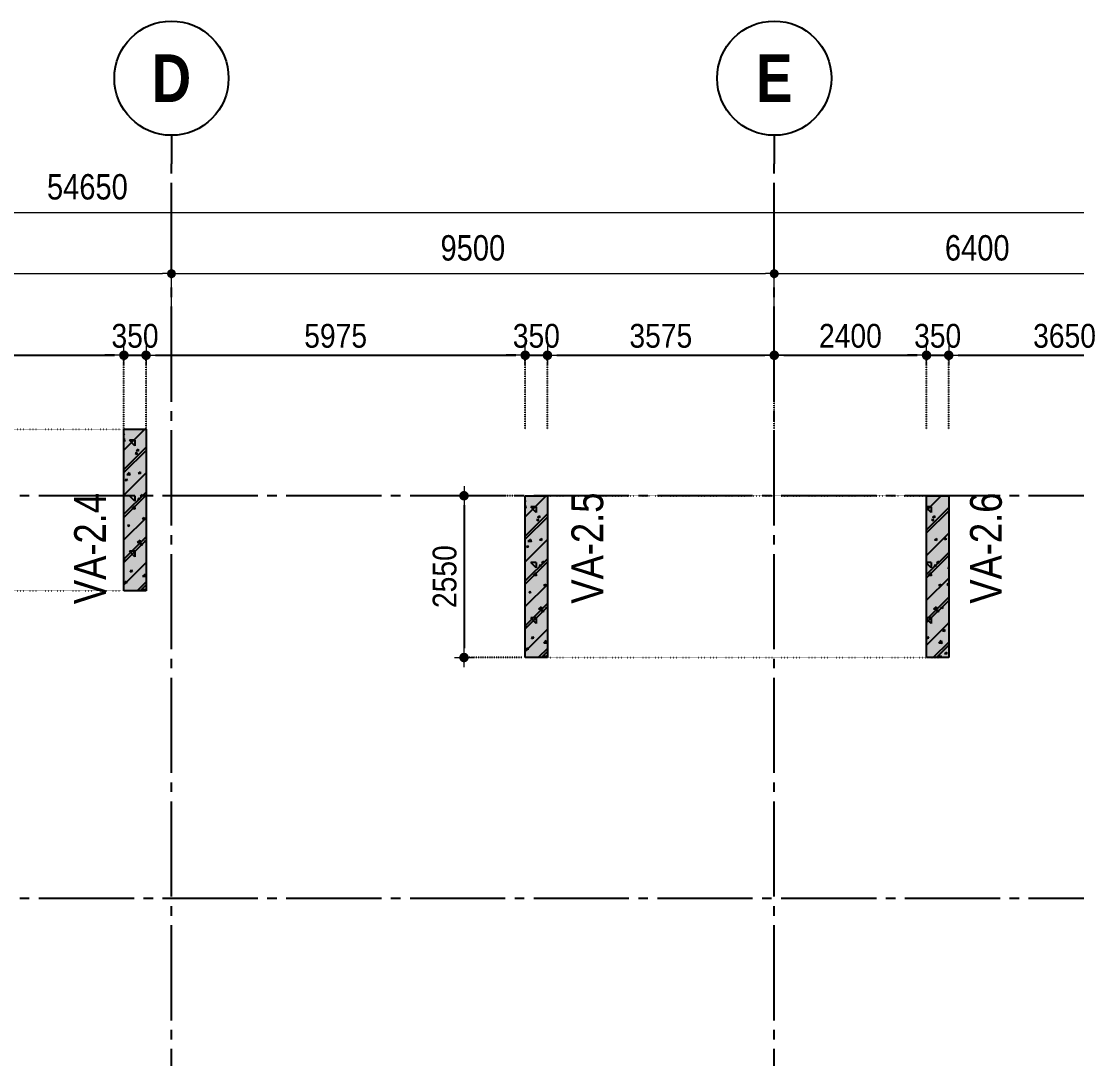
# Model space of a CAD drawing. Header units: millimetres. Extents: x -3973692 to -2843767, y 592734 to 838475.
# Drawn here: x -3122215 to -3105575, y 753355 to 769712 of the extents above; entities that cross this region are included whole.
import ezdxf
from ezdxf.enums import TextEntityAlignment as Align

# ---------------------------------------------------------------- set-up
doc = ezdxf.new("R2010")
doc.units = ezdxf.units.MM
doc.header["$MEASUREMENT"] = 0
doc.header["$PDMODE"] = 3
doc.header["$PDSIZE"] = -20
for name, pattern in [('CHG_XX_Luoi truc-Block A$0$MB_Luoi truc-150-TWA$0$Center101', [13, 10, -1, 1, -1]), ('DIVIDE2', [15.875, 6.35, -3.175, 0, -3.175, 0, -3.175]), ('DOT2', [0.125, 0, -0.125]), ('HIDDEN5', [2.8375, 1.25, -1.5875])]:
    doc.linetypes.add(name, pattern=pattern)
doc.layers.get('0').update_dxf_attribs({"lineweight": 9})
doc.layers.get('Defpoints').update_dxf_attribs({"color": 10, "lineweight": 0})
for name, color, linetype, lineweight in [("'S_General_Dim_1", 1, 'Continuous', 18), ("'S_General_Divide_3 Intermediate", 3, 'DIVIDE2', 40), ('CHG_XX_Cot_Block A-T4-7$0$DBAO', 3, 'Continuous', 13), ('CHG_XX_Luoi truc-Block A$0$Dim 200', 1, 'Continuous', 5), ('TEXT', 7, 'Continuous', 15)]:
    doc.layers.add(name, color=color, linetype=linetype, lineweight=lineweight)
for name, color, linetype in [('CHG_XX_Cot_Block A-T4-7$0$mb_cot tang 9-13 twa$0$Concrete Hatch', 218, 'Continuous'), ('CHG_XX_Cot_Block A-T4-7$0$mb_cot tang 9-13 twa$0$Concrete Line', 6, 'Continuous'), ('CHG_XX_Cot_Block A-T4-7$0$mb_cot tang 9-13 twa$0$Concrete Solid', 216, 'Continuous'), ('CHG_XX_Luoi truc-Block A$0$MB_Luoi truc-150-TWA$0$Grid', 34, 'Continuous'), ('CHG_XX_Luoi truc-Block A$0$MB_Luoi truc-150-TWA$0$Grid Line', 251, 'CHG_XX_Luoi truc-Block A$0$MB_Luoi truc-150-TWA$0$Center101'), ('dim', 1, 'Continuous')]:
    doc.layers.add(name, color=color, linetype=linetype)
doc.styles.add('arial', font='arial.ttf', dxfattribs={"width": 0.85})
doc.styles.add('CHG_XX_Luoi truc-Block A$0$MB_Luoi truc-150-TWA$0$Grid A-F$0$VNI-HelveCB', font='')
doc.styles.add('CHG_XX_Luoi truc-Block A$0$Star-HelCon', font='')
doc.styles.add('TTP-HelCon', font='')
doc.styles.get('CHG_XX_Luoi truc-Block A$0$MB_Luoi truc-150-TWA$0$Grid A-F$0$VNI-HelveCB').set_extended_font_data('VNI-Helve-Condense', bold=True)
doc.styles.get('CHG_XX_Luoi truc-Block A$0$Star-HelCon').set_extended_font_data('VNI-Helve-Condense')
doc.styles.get('TTP-HelCon').set_extended_font_data('VNI-Helve-Condense')
doc.dimstyles.new('150', dxfattribs={"dimscale": 150, "dimtxt": 2.5, "dimasz": 1, "dimexe": 0, "dimexo": 0, "dimgap": 0.75, "dimtad": 1, "dimdec": 0, "dimzin": 9, "dimdsep": 46, "dimtxsty": 'arial', "dimblk1": 'DIMDOT', "dimblk2": 'DIMDOT', "dimsah": 1, "dimcen": 2, "dimdle": 3, "dimclre": 8, "dimclrt": 2, "dimadec": 0, "dimazin": 0, "dimtfac": 1, "dimtdec": 0, "dimtix": 1, "dimtmove": 2, "dimatfit": 3, "dimldrblk": 'DIMPIJL', "dimfxl": 1, "dimtvp": 1.8, "dimtolj": 1, "dimtzin": 0, "dimarcsym": 0})
doc.dimstyles.new('CHG_XX_Luoi truc-Block A$0$Dim 200', dxfattribs={"dimscale": 200, "dimtxt": 2, "dimasz": 0.7, "dimexe": 1, "dimexo": 1, "dimgap": 1, "dimtad": 1, "dimdec": 0, "dimzin": 12, "dimdsep": 46, "dimtxsty": 'CHG_XX_Luoi truc-Block A$0$Star-HelCon', "dimblk": 'CHG_XX_Luoi truc-Block A$0$_Dot', "dimcen": 1, "dimclrd": 256, "dimclre": 256, "dimclrt": 3, "dimadec": 0, "dimazin": 0, "dimtfac": 1, "dimtdec": 0, "dimtix": 1, "dimtmove": 2, "dimatfit": 3, "dimldrblk": 'CHG_XX_Luoi truc-Block A$0$HTT Arrow 30', "dimfxl": 1, "dimtolj": 1, "dimtzin": 0, "dimarcsym": 0})

# ---------------------------------------------------------------- blocks, each defined once
blk = doc.blocks.new('*U3016')
at = {"layer": 'CHG_XX_Luoi truc-Block A$0$MB_Luoi truc-150-TWA$0$Grid', "lineweight": -2}
blk.add_line((0, 470), (0, 467), dxfattribs=at)
blk.add_circle((0, 476), 6, dxfattribs=at)
at = {"layer": 'CHG_XX_Luoi truc-Block A$0$MB_Luoi truc-150-TWA$0$Grid Line'}
blk.add_line((0, 0), (0, 467), dxfattribs=at)
at = {"layer": 'CHG_XX_Luoi truc-Block A$0$MB_Luoi truc-150-TWA$0$Grid', "lineweight": -2, "style": 'CHG_XX_Luoi truc-Block A$0$MB_Luoi truc-150-TWA$0$Grid A-F$0$VNI-HelveCB'}
for tag, p in [('GRIDSUB', (0, 476)), ('GRID', (0, -9))]:
    blk.add_attdef(tag, text='', height=5, dxfattribs=at).set_placement(p, align=Align.MIDDLE)
blk = doc.blocks.new('CHG_XX_Luoi truc-Block A$0$_Dot')
at = {"color": 0, "linetype": 'ByBlock', "lineweight": -2}
blk.add_line((-0.5, 0), (-1, 0), dxfattribs=at)
at = {"color": 0, "linetype": 'ByBlock', "const_width": 0.5}
blk.add_lwpolyline([(-0.25, 0, 1), (0.25, 0, 1)], format="xyb", close=True, dxfattribs=at)
blk = doc.blocks.new('*D3007')
at = {"layer": 'CHG_XX_Luoi truc-Block A$0$Dim 200', "lineweight": -2, "transparency": 16777216}
for p, q in [((22700, 154891), (22700, 155960)), ((28650, 154891), (28650, 155960)), ((22840, 155760), (28510, 155760))]:
    blk.add_line(p, q, dxfattribs=at)
at = {"layer": 'Defpoints', "color": 0, "transparency": 16777216}
for p in [(28650, 155760), (22700, 154691), (28650, 154691)]:
    blk.add_point(p, dxfattribs=at)
at = {"layer": 'CHG_XX_Luoi truc-Block A$0$Dim 200', "lineweight": -2, "transparency": 16777216, "xscale": 140, "yscale": 140, "zscale": 140, "rotation": 180}
blk.add_blockref('CHG_XX_Luoi truc-Block A$0$_Dot', (22700, 155760), dxfattribs=at)
at = {"layer": 'CHG_XX_Luoi truc-Block A$0$Dim 200', "lineweight": -2, "transparency": 16777216, "xscale": 140, "yscale": 140, "zscale": 140}
blk.add_blockref('CHG_XX_Luoi truc-Block A$0$_Dot', (28650, 155760), dxfattribs=at)
at = {"layer": 'CHG_XX_Luoi truc-Block A$0$Dim 200', "color": 3, "transparency": 16777216, "insert": (25675, 156164), "char_height": 400, "attachment_point": 5, "style": 'CHG_XX_Luoi truc-Block A$0$Star-HelCon'}
blk.add_mtext('\\A1;5950', dxfattribs=at)
blk = doc.blocks.new('CHG_XX_Luoi truc-Block A$0$HTT Arrow 30')
blk.add_hatch(color=256).paths.add_polyline_path([(-2.5, 0.375), (-2.5, -0.375), (0, 0)])
at = {"color": 0, "linetype": 'ByBlock', "lineweight": -2}
for p, q in [((0, 0), (-2.5, 0.375)), ((-2.5, -0.375), (-2.5, 0.375)), ((0, 0), (-2.5, -0.375))]:
    blk.add_line(p, q, dxfattribs=at)
blk = doc.blocks.new('*D3008')
at = {"layer": 'CHG_XX_Luoi truc-Block A$0$Dim 200', "lineweight": -2, "transparency": 16777216}
for p, q in [((28650, 154891), (28650, 155960)), ((38150, 154891), (38150, 155960)), ((28790, 155760), (38010, 155760))]:
    blk.add_line(p, q, dxfattribs=at)
at = {"layer": 'Defpoints', "color": 0, "transparency": 16777216}
for p in [(38150, 155760), (28650, 154691), (38150, 154691)]:
    blk.add_point(p, dxfattribs=at)
at = {"layer": 'CHG_XX_Luoi truc-Block A$0$Dim 200', "lineweight": -2, "transparency": 16777216, "xscale": 140, "yscale": 140, "zscale": 140, "rotation": 180}
blk.add_blockref('CHG_XX_Luoi truc-Block A$0$_Dot', (28650, 155760), dxfattribs=at)
at = {"layer": 'CHG_XX_Luoi truc-Block A$0$Dim 200', "lineweight": -2, "transparency": 16777216, "xscale": 140, "yscale": 140, "zscale": 140}
blk.add_blockref('CHG_XX_Luoi truc-Block A$0$_Dot', (38150, 155760), dxfattribs=at)
at = {"layer": 'CHG_XX_Luoi truc-Block A$0$Dim 200', "color": 3, "transparency": 16777216, "insert": (33400, 156164), "char_height": 400, "attachment_point": 5, "style": 'CHG_XX_Luoi truc-Block A$0$Star-HelCon'}
blk.add_mtext('\\A1;9500', dxfattribs=at)
blk = doc.blocks.new('*D3009')
at = {"layer": 'CHG_XX_Luoi truc-Block A$0$Dim 200', "lineweight": -2, "transparency": 16777216}
for p, q in [((38150, 154891), (38150, 155960)), ((44550, 154891), (44550, 155960)), ((38290, 155760), (44410, 155760))]:
    blk.add_line(p, q, dxfattribs=at)
at = {"layer": 'Defpoints', "color": 0, "transparency": 16777216}
for p in [(44550, 155760), (38150, 154691), (44550, 154691)]:
    blk.add_point(p, dxfattribs=at)
at = {"layer": 'CHG_XX_Luoi truc-Block A$0$Dim 200', "lineweight": -2, "transparency": 16777216, "xscale": 140, "yscale": 140, "zscale": 140, "rotation": 180}
blk.add_blockref('CHG_XX_Luoi truc-Block A$0$_Dot', (38150, 155760), dxfattribs=at)
at = {"layer": 'CHG_XX_Luoi truc-Block A$0$Dim 200', "lineweight": -2, "transparency": 16777216, "xscale": 140, "yscale": 140, "zscale": 140}
blk.add_blockref('CHG_XX_Luoi truc-Block A$0$_Dot', (44550, 155760), dxfattribs=at)
at = {"layer": 'CHG_XX_Luoi truc-Block A$0$Dim 200', "color": 3, "transparency": 16777216, "insert": (41350, 156164), "char_height": 400, "attachment_point": 5, "style": 'CHG_XX_Luoi truc-Block A$0$Star-HelCon'}
blk.add_mtext('\\A1;6400', dxfattribs=at)
blk = doc.blocks.new('*D3010')
at = {"layer": 'CHG_XX_Luoi truc-Block A$0$Dim 200', "lineweight": -2, "transparency": 16777216}
for p, q in [((0, 154891), (0, 156922)), ((54650, 154891), (54650, 156922)), ((140, 156722), (54510, 156722))]:
    blk.add_line(p, q, dxfattribs=at)
at = {"layer": 'Defpoints', "color": 0, "transparency": 16777216}
for p in [(54650, 156722), (0, 154691), (54650, 154691)]:
    blk.add_point(p, dxfattribs=at)
at = {"layer": 'CHG_XX_Luoi truc-Block A$0$Dim 200', "lineweight": -2, "transparency": 16777216, "xscale": 140, "yscale": 140, "zscale": 140, "rotation": 180}
blk.add_blockref('CHG_XX_Luoi truc-Block A$0$_Dot', (0, 156722), dxfattribs=at)
at = {"layer": 'CHG_XX_Luoi truc-Block A$0$Dim 200', "lineweight": -2, "transparency": 16777216, "xscale": 140, "yscale": 140, "zscale": 140}
blk.add_blockref('CHG_XX_Luoi truc-Block A$0$_Dot', (54650, 156722), dxfattribs=at)
at = {"layer": 'CHG_XX_Luoi truc-Block A$0$Dim 200', "color": 3, "transparency": 16777216, "insert": (27325, 157126), "char_height": 400, "attachment_point": 5, "style": 'CHG_XX_Luoi truc-Block A$0$Star-HelCon'}
blk.add_mtext('\\A1;54650', dxfattribs=at)
blk = doc.blocks.new('*U3014')
at = {"layer": 'CHG_XX_Luoi truc-Block A$0$MB_Luoi truc-150-TWA$0$Grid Line'}
blk.add_line((0, 0), (0, 404), dxfattribs=at)
at = {"layer": 'CHG_XX_Luoi truc-Block A$0$MB_Luoi truc-150-TWA$0$Grid', "lineweight": -2, "style": 'CHG_XX_Luoi truc-Block A$0$MB_Luoi truc-150-TWA$0$Grid A-F$0$VNI-HelveCB'}
for tag, p in [('GRIDSUB', (0, 413)), ('GRID', (0, -9))]:
    blk.add_attdef(tag, text='', height=5, dxfattribs=at).set_placement(p, align=Align.MIDDLE)
blk = doc.blocks.new('*U3013')
at = {"layer": 'CHG_XX_Luoi truc-Block A$0$MB_Luoi truc-150-TWA$0$Grid Line'}
blk.add_line((0, 0), (0, 403), dxfattribs=at)
at = {"layer": 'CHG_XX_Luoi truc-Block A$0$MB_Luoi truc-150-TWA$0$Grid', "lineweight": -2, "style": 'CHG_XX_Luoi truc-Block A$0$MB_Luoi truc-150-TWA$0$Grid A-F$0$VNI-HelveCB'}
for tag, p in [('GRIDSUB', (0, 412)), ('GRID', (0, -9))]:
    blk.add_attdef(tag, text='', height=5, dxfattribs=at).set_placement(p, align=Align.MIDDLE)
blk = doc.blocks.new('a')
at = {"layer": 'TEXT', "color": 3, "style": 'TTP-HelCon'}
for s, p in [('VA-2.4', (27616, -1698)), ('VA-2.5', (35454, -1691)), ('VA-2.6', (41736, -1691))]:
    blk.add_text(s, height=500, rotation=90, dxfattribs=at).set_placement(p)
blk = doc.blocks.new('DIMDOT')
for p, q in [((1, 0), (-1, 0)), ((0, -1), (0, 1))]:
    blk.add_line(p, q)
at = {"const_width": 0.5}
blk.add_lwpolyline([(-0.25, 0, 1), (0.25, 0, 1)], format="xyb", close=True, dxfattribs=at)
blk = doc.blocks.new('*D545')
at = {"layer": "'S_General_Dim_1", "color": 8, "linetype": 'HIDDEN5', "lineweight": -2, "transparency": 16777216}
for p, q in [((-3126395, 763281), (-3126395, 764445)), ((-3120595, 763281), (-3120595, 764445))]:
    blk.add_line(p, q, dxfattribs=at)
at = {"layer": "'S_General_Dim_1", "color": 0, "lineweight": -2, "transparency": 16777216}
blk.add_line((-3126245, 764445), (-3120745, 764445), dxfattribs=at)
at = {"layer": 'Defpoints', "color": 0, "transparency": 16777216}
for p in [(-3120595, 764445), (-3126395, 763281), (-3120595, 763281)]:
    blk.add_point(p, dxfattribs=at)
at = {"layer": "'S_General_Dim_1", "color": 0, "lineweight": -2, "transparency": 16777216, "xscale": 150, "yscale": 150, "zscale": 150, "rotation": 180}
blk.add_blockref('DIMDOT', (-3126395, 764445), dxfattribs=at)
at = {"layer": "'S_General_Dim_1", "color": 0, "lineweight": -2, "transparency": 16777216, "xscale": 150, "yscale": 150, "zscale": 150}
blk.add_blockref('DIMDOT', (-3120595, 764445), dxfattribs=at)
at = {"layer": "'S_General_Dim_1", "color": 2, "transparency": 16777216, "insert": (-3123495, 764749), "char_height": 375, "attachment_point": 5, "style": 'arial'}
blk.add_mtext('\\A1;5800', dxfattribs=at)
blk = doc.blocks.new('DIMPIJL')
at = {"linetype": 'ByBlock'}
blk.add_solid([(-2.5, 0.42), (-2.5, -0.42), (0, 0)], dxfattribs=at)
blk = doc.blocks.new('*D546')
at = {"layer": "'S_General_Dim_1", "color": 0, "lineweight": -2, "transparency": 16777216}
for p, q in [((-3120745, 764445), (-3120895, 764445)), ((-3120595, 764445), (-3120246, 764445)), ((-3120096, 764445), (-3119946, 764445))]:
    blk.add_line(p, q, dxfattribs=at)
at = {"layer": "'S_General_Dim_1", "color": 8, "linetype": 'HIDDEN5', "lineweight": -2, "transparency": 16777216}
for p, q in [((-3120595, 763281), (-3120595, 764445)), ((-3120246, 763281), (-3120246, 764445))]:
    blk.add_line(p, q, dxfattribs=at)
at = {"layer": 'Defpoints', "color": 0, "transparency": 16777216}
for p in [(-3120246, 764445), (-3120595, 763281), (-3120246, 763281)]:
    blk.add_point(p, dxfattribs=at)
at = {"layer": "'S_General_Dim_1", "color": 0, "lineweight": -2, "transparency": 16777216, "xscale": 150, "yscale": 150, "zscale": 150}
blk.add_blockref('DIMDOT', (-3120595, 764445), dxfattribs=at)
at = {"layer": "'S_General_Dim_1", "color": 0, "lineweight": -2, "transparency": 16777216, "xscale": 150, "yscale": 150, "zscale": 150, "rotation": 180}
blk.add_blockref('DIMDOT', (-3120246, 764445), dxfattribs=at)
at = {"layer": "'S_General_Dim_1", "color": 2, "transparency": 16777216, "insert": (-3120420, 764749), "char_height": 375, "attachment_point": 5, "style": 'arial'}
blk.add_mtext('\\A1;350', dxfattribs=at)
blk = doc.blocks.new('*D547')
at = {"layer": "'S_General_Dim_1", "color": 8, "linetype": 'HIDDEN5', "lineweight": -2, "transparency": 16777216}
for p, q in [((-3120246, 763281), (-3120246, 764445)), ((-3114270, 763281), (-3114270, 764445))]:
    blk.add_line(p, q, dxfattribs=at)
at = {"layer": "'S_General_Dim_1", "color": 0, "lineweight": -2, "transparency": 16777216}
blk.add_line((-3120096, 764445), (-3114420, 764445), dxfattribs=at)
at = {"layer": 'Defpoints', "color": 0, "transparency": 16777216}
for p in [(-3114270, 764445), (-3120246, 763281), (-3114270, 763281)]:
    blk.add_point(p, dxfattribs=at)
at = {"layer": "'S_General_Dim_1", "color": 0, "lineweight": -2, "transparency": 16777216, "xscale": 150, "yscale": 150, "zscale": 150, "rotation": 180}
blk.add_blockref('DIMDOT', (-3120246, 764445), dxfattribs=at)
at = {"layer": "'S_General_Dim_1", "color": 0, "lineweight": -2, "transparency": 16777216, "xscale": 150, "yscale": 150, "zscale": 150}
blk.add_blockref('DIMDOT', (-3114270, 764445), dxfattribs=at)
at = {"layer": "'S_General_Dim_1", "color": 2, "transparency": 16777216, "insert": (-3117258, 764749), "char_height": 375, "attachment_point": 5, "style": 'arial'}
blk.add_mtext('\\A1;5975', dxfattribs=at)
blk = doc.blocks.new('*D548')
at = {"layer": "'S_General_Dim_1", "color": 0, "lineweight": -2, "transparency": 16777216}
for p, q in [((-3114420, 764445), (-3114570, 764445)), ((-3114270, 764445), (-3113920, 764445)), ((-3113770, 764445), (-3113620, 764445))]:
    blk.add_line(p, q, dxfattribs=at)
at = {"layer": "'S_General_Dim_1", "color": 8, "linetype": 'HIDDEN5', "lineweight": -2, "transparency": 16777216}
for p, q in [((-3114270, 763281), (-3114270, 764445)), ((-3113920, 763281), (-3113920, 764445))]:
    blk.add_line(p, q, dxfattribs=at)
at = {"layer": 'Defpoints', "color": 0, "transparency": 16777216}
for p in [(-3113920, 764445), (-3114270, 763281), (-3113920, 763281)]:
    blk.add_point(p, dxfattribs=at)
at = {"layer": "'S_General_Dim_1", "color": 0, "lineweight": -2, "transparency": 16777216, "xscale": 150, "yscale": 150, "zscale": 150}
blk.add_blockref('DIMDOT', (-3114270, 764445), dxfattribs=at)
at = {"layer": "'S_General_Dim_1", "color": 0, "lineweight": -2, "transparency": 16777216, "xscale": 150, "yscale": 150, "zscale": 150, "rotation": 180}
blk.add_blockref('DIMDOT', (-3113920, 764445), dxfattribs=at)
at = {"layer": "'S_General_Dim_1", "color": 2, "transparency": 16777216, "insert": (-3114095, 764749), "char_height": 375, "attachment_point": 5, "style": 'arial'}
blk.add_mtext('\\A1;350', dxfattribs=at)
blk = doc.blocks.new('*D549')
at = {"layer": "'S_General_Dim_1", "color": 8, "linetype": 'HIDDEN5', "lineweight": -2, "transparency": 16777216}
for p, q in [((-3113920, 763281), (-3113920, 764445)), ((-3110345, 763281), (-3110345, 764445))]:
    blk.add_line(p, q, dxfattribs=at)
at = {"layer": "'S_General_Dim_1", "color": 0, "lineweight": -2, "transparency": 16777216}
blk.add_line((-3113770, 764445), (-3110495, 764445), dxfattribs=at)
at = {"layer": 'Defpoints', "color": 0, "transparency": 16777216}
for p in [(-3110345, 764445), (-3113920, 763281), (-3110345, 763281)]:
    blk.add_point(p, dxfattribs=at)
at = {"layer": "'S_General_Dim_1", "color": 0, "lineweight": -2, "transparency": 16777216, "xscale": 150, "yscale": 150, "zscale": 150, "rotation": 180}
blk.add_blockref('DIMDOT', (-3113920, 764445), dxfattribs=at)
at = {"layer": "'S_General_Dim_1", "color": 0, "lineweight": -2, "transparency": 16777216, "xscale": 150, "yscale": 150, "zscale": 150}
blk.add_blockref('DIMDOT', (-3110345, 764445), dxfattribs=at)
at = {"layer": "'S_General_Dim_1", "color": 2, "transparency": 16777216, "insert": (-3112133, 764749), "char_height": 375, "attachment_point": 5, "style": 'arial'}
blk.add_mtext('\\A1;3575', dxfattribs=at)
blk = doc.blocks.new('*D550')
at = {"layer": "'S_General_Dim_1", "color": 8, "linetype": 'HIDDEN5', "lineweight": -2, "transparency": 16777216}
for p, q in [((-3110345, 763281), (-3110345, 764445)), ((-3107945, 763281), (-3107945, 764445))]:
    blk.add_line(p, q, dxfattribs=at)
at = {"layer": "'S_General_Dim_1", "color": 0, "lineweight": -2, "transparency": 16777216}
blk.add_line((-3110195, 764445), (-3108095, 764445), dxfattribs=at)
at = {"layer": 'Defpoints', "color": 0, "transparency": 16777216}
for p in [(-3107945, 764445), (-3110345, 763281), (-3107945, 763281)]:
    blk.add_point(p, dxfattribs=at)
at = {"layer": "'S_General_Dim_1", "color": 0, "lineweight": -2, "transparency": 16777216, "xscale": 150, "yscale": 150, "zscale": 150, "rotation": 180}
blk.add_blockref('DIMDOT', (-3110345, 764445), dxfattribs=at)
at = {"layer": "'S_General_Dim_1", "color": 0, "lineweight": -2, "transparency": 16777216, "xscale": 150, "yscale": 150, "zscale": 150}
blk.add_blockref('DIMDOT', (-3107945, 764445), dxfattribs=at)
at = {"layer": "'S_General_Dim_1", "color": 2, "transparency": 16777216, "insert": (-3109145, 764749), "char_height": 375, "attachment_point": 5, "style": 'arial'}
blk.add_mtext('\\A1;2400', dxfattribs=at)
blk = doc.blocks.new('*D551')
at = {"layer": "'S_General_Dim_1", "color": 0, "lineweight": -2, "transparency": 16777216}
for p, q in [((-3108095, 764445), (-3108245, 764445)), ((-3107945, 764445), (-3107595, 764445)), ((-3107445, 764445), (-3107295, 764445))]:
    blk.add_line(p, q, dxfattribs=at)
at = {"layer": "'S_General_Dim_1", "color": 8, "linetype": 'HIDDEN5', "lineweight": -2, "transparency": 16777216}
for p, q in [((-3107945, 763281), (-3107945, 764445)), ((-3107595, 763281), (-3107595, 764445))]:
    blk.add_line(p, q, dxfattribs=at)
at = {"layer": 'Defpoints', "color": 0, "transparency": 16777216}
for p in [(-3107595, 764445), (-3107945, 763281), (-3107595, 763281)]:
    blk.add_point(p, dxfattribs=at)
at = {"layer": "'S_General_Dim_1", "color": 0, "lineweight": -2, "transparency": 16777216, "xscale": 150, "yscale": 150, "zscale": 150}
blk.add_blockref('DIMDOT', (-3107945, 764445), dxfattribs=at)
at = {"layer": "'S_General_Dim_1", "color": 0, "lineweight": -2, "transparency": 16777216, "xscale": 150, "yscale": 150, "zscale": 150, "rotation": 180}
blk.add_blockref('DIMDOT', (-3107595, 764445), dxfattribs=at)
at = {"layer": "'S_General_Dim_1", "color": 2, "transparency": 16777216, "insert": (-3107770, 764749), "char_height": 375, "attachment_point": 5, "style": 'arial'}
blk.add_mtext('\\A1;350', dxfattribs=at)
blk = doc.blocks.new('*D552')
at = {"layer": "'S_General_Dim_1", "color": 8, "linetype": 'HIDDEN5', "lineweight": -2, "transparency": 16777216}
for p, q in [((-3107595, 763281), (-3107595, 764445)), ((-3103945, 763281), (-3103945, 764445))]:
    blk.add_line(p, q, dxfattribs=at)
at = {"layer": "'S_General_Dim_1", "color": 0, "lineweight": -2, "transparency": 16777216}
blk.add_line((-3107445, 764445), (-3104095, 764445), dxfattribs=at)
at = {"layer": 'Defpoints', "color": 0, "transparency": 16777216}
for p in [(-3103945, 764445), (-3107595, 763281), (-3103945, 763281)]:
    blk.add_point(p, dxfattribs=at)
at = {"layer": "'S_General_Dim_1", "color": 0, "lineweight": -2, "transparency": 16777216, "xscale": 150, "yscale": 150, "zscale": 150, "rotation": 180}
blk.add_blockref('DIMDOT', (-3107595, 764445), dxfattribs=at)
at = {"layer": "'S_General_Dim_1", "color": 0, "lineweight": -2, "transparency": 16777216, "xscale": 150, "yscale": 150, "zscale": 150}
blk.add_blockref('DIMDOT', (-3103945, 764445), dxfattribs=at)
at = {"layer": "'S_General_Dim_1", "color": 2, "transparency": 16777216, "insert": (-3105770, 764749), "char_height": 375, "attachment_point": 5, "style": 'arial'}
blk.add_mtext('\\A1;3650', dxfattribs=at)
blk = doc.blocks.new('*D558')
at = {"layer": "'S_General_Dim_1", "color": 8, "linetype": 'HIDDEN5', "lineweight": -2, "transparency": 16777216}
for p, q in [((-3114325, 762231), (-3115235, 762231)), ((-3114325, 759681), (-3115235, 759681))]:
    blk.add_line(p, q, dxfattribs=at)
at = {"layer": "'S_General_Dim_1", "color": 0, "lineweight": -2, "transparency": 16777216}
blk.add_line((-3115235, 762081), (-3115235, 759831), dxfattribs=at)
at = {"layer": 'Defpoints', "color": 0, "transparency": 16777216}
for p in [(-3114325, 762231), (-3115235, 759681), (-3114325, 759681)]:
    blk.add_point(p, dxfattribs=at)
at = {"layer": "'S_General_Dim_1", "color": 0, "lineweight": -2, "transparency": 16777216, "xscale": 150, "yscale": 150, "zscale": 150}
for p, rotation in [((-3115235, 762231), 90), ((-3115235, 759681), 270)]:
    blk.add_blockref('DIMDOT', p, dxfattribs=dict(at, rotation=rotation))
at = {"layer": "'S_General_Dim_1", "color": 2, "transparency": 16777216, "insert": (-3115539, 760956), "char_height": 375, "attachment_point": 5, "rotation": 90, "style": 'arial'}
blk.add_mtext('\\A1;2550', dxfattribs=at)
blk = doc.blocks.new('CHG_XX_Luoi truc-Block A')
at = {"layer": 'CHG_XX_Luoi truc-Block A$0$MB_Luoi truc-150-TWA$0$Grid'}
ref = blk.add_blockref('*U3016', (28650, 87440.7), dxfattribs=dict(at, xscale=150, yscale=150, zscale=150))
ref.add_attrib('GRIDSUB', 'D', dxfattribs={"lineweight": -2, "height": 750, "style": 'CHG_XX_Luoi truc-Block A$0$MB_Luoi truc-150-TWA$0$Grid A-F$0$VNI-HelveCB'}).set_placement((28650, 158840.7), align=Align.MIDDLE)
ref = blk.add_blockref('*U3016', (38150, 87440.7), dxfattribs=dict(at, xscale=150, yscale=150, zscale=150))
ref.add_attrib('GRIDSUB', 'E', dxfattribs={"lineweight": -2, "height": 750, "style": 'CHG_XX_Luoi truc-Block A$0$MB_Luoi truc-150-TWA$0$Grid A-F$0$VNI-HelveCB'}).set_placement((38150, 158840.7), align=Align.MIDDLE)
at = {"layer": 'CHG_XX_Luoi truc-Block A$0$MB_Luoi truc-150-TWA$0$Grid', "xscale": -150, "yscale": 150, "zscale": 150, "rotation": 90}
for name, p in [('*U3013', (57309.5, 152259.6)), ('*U3014', (57309.5, 145909.6))]:
    blk.add_blockref(name, p, dxfattribs=at)
at = {"layer": 'CHG_XX_Luoi truc-Block A$0$Dim 200'}
for base, p1, p2, picture, middle in [((54650, 156721.8), (0, 154691.4), (54650, 154691.4), '*D3010', (27325, 157126)), ((28650, 155759.6), (22700, 154691.4), (28650, 154691.4), '*D3007', (25675, 156163.9)), ((38150, 155759.6), (28650, 154691.4), (38150, 154691.4), '*D3008', (33400, 156163.9)), ((44550, 155759.6), (38150, 154691.4), (44550, 154691.4), '*D3009', (41350, 156163.9))]:
    dim = blk.add_linear_dim(base=base, p1=p1, p2=p2, dimstyle='CHG_XX_Luoi truc-Block A$0$Dim 200', dxfattribs=at)
    dim.commit()
    dim.dimension.update_dxf_attribs({"geometry": picture, "text_midpoint": middle})
blk = doc.blocks.new('CHG_XX_Cot_Block A-T4-7')
at = {"layer": 'CHG_XX_Cot_Block A-T4-7$0$mb_cot tang 9-13 twa$0$Concrete Solid'}
for points in [[(8042852, 1238884), (8043202, 1238884), (8043202, 1236334), (8042852, 1236334)], [(8049177, 1237834), (8049527, 1237834), (8049527, 1235284), (8049177, 1235284)], [(8055502, 1237834), (8055852, 1237834), (8055852, 1235284), (8055502, 1235284)]]:
    blk.add_hatch(color=256, dxfattribs=at).paths.add_polyline_path(points)
at = {"layer": 'CHG_XX_Cot_Block A-T4-7$0$mb_cot tang 9-13 twa$0$Concrete Hatch'}
for p, q in [((8043184, 1238884), (8042852, 1238551)), ((8042852, 1238810), (8042863, 1238794)), ((8042863, 1238794), (8042852, 1238791)), ((8042854, 1238735), (8042852, 1238733)), ((8042861, 1238690), (8042852, 1238691)), ((8042854, 1238735), (8042861, 1238690)), ((8043027, 1238709), (8042940, 1238709)), ((8043027, 1238621), (8042940, 1238709)), ((8043027, 1238709), (8043027, 1238621)), ((8043202, 1238598), (8042852, 1238248)), ((8043202, 1238548), (8042852, 1238198)), ((8043047, 1238521), (8043034, 1238486)), ((8043047, 1238521), (8043064, 1238496)), ((8043077, 1238568), (8043048, 1238544)), ((8043079, 1238538), (8043048, 1238544)), ((8043077, 1238568), (8043079, 1238538)), ((8043064, 1238496), (8043034, 1238486)), ((8043202, 1238194), (8042852, 1237844)), ((8042937, 1238201), (8042896, 1238162)), ((8042937, 1238201), (8042944, 1238157)), ((8043108, 1238210), (8043079, 1238186)), ((8043111, 1238180), (8043079, 1238186)), ((8043108, 1238210), (8043111, 1238180)), ((8042886, 1238101), (8042872, 1238066)), ((8042903, 1238076), (8042872, 1238066)), ((8042886, 1238101), (8042903, 1238076)), ((8042944, 1238157), (8042896, 1238162)), ((8043202, 1237891), (8042852, 1237541)), ((8043202, 1237841), (8042852, 1237491)), ((8043027, 1237834), (8042940, 1237834)), ((8043027, 1237746), (8042940, 1237834)), ((8043027, 1237834), (8043027, 1237746)), ((8043140, 1237851), (8043111, 1237827)), ((8043140, 1237851), (8043142, 1237821)), ((8049509, 1237834), (8049177, 1237501)), ((8055734, 1237834), (8055502, 1237601)), ((8043020, 1237667), (8042979, 1237628)), ((8043020, 1237667), (8043026, 1237623)), ((8043087, 1237802), (8043074, 1237767)), ((8043104, 1237777), (8043074, 1237767)), ((8043087, 1237802), (8043104, 1237777)), ((8043142, 1237821), (8043111, 1237827)), ((8049177, 1237760), (8049188, 1237744)), ((8049188, 1237744), (8049177, 1237741)), ((8049179, 1237685), (8049177, 1237683)), ((8049179, 1237685), (8049186, 1237640)), ((8043026, 1237623), (8042979, 1237628)), ((8049186, 1237640), (8049177, 1237641)), ((8049527, 1237548), (8049177, 1237198)), ((8049352, 1237659), (8049265, 1237659)), ((8049352, 1237571), (8049265, 1237659)), ((8049352, 1237659), (8049352, 1237571)), ((8049402, 1237518), (8049373, 1237494)), ((8049402, 1237518), (8049404, 1237488)), ((8055577, 1237659), (8055502, 1237659)), ((8055852, 1237648), (8055502, 1237298)), ((8055577, 1237571), (8055502, 1237646)), ((8055852, 1237598), (8055502, 1237248)), ((8055577, 1237659), (8055577, 1237571)), ((8055627, 1237518), (8055598, 1237494)), ((8055627, 1237518), (8055629, 1237488)), ((8055852, 1237571), (8055840, 1237571)), ((8055852, 1237559), (8055840, 1237571)), ((8043202, 1237487), (8042852, 1237137)), ((8042926, 1237382), (8042913, 1237347)), ((8042943, 1237357), (8042913, 1237347)), ((8042926, 1237382), (8042943, 1237357)), ((8043171, 1237492), (8043142, 1237468)), ((8043173, 1237462), (8043142, 1237468)), ((8043171, 1237492), (8043173, 1237462)), ((8049527, 1237498), (8049177, 1237148)), ((8049372, 1237471), (8049359, 1237436)), ((8049389, 1237446), (8049359, 1237436)), ((8049372, 1237471), (8049389, 1237446)), ((8049404, 1237488), (8049373, 1237494)), ((8055597, 1237471), (8055584, 1237436)), ((8055614, 1237446), (8055584, 1237436)), ((8055597, 1237471), (8055614, 1237446)), ((8055629, 1237488), (8055598, 1237494)), ((8043202, 1237184), (8042852, 1236834)), ((8055852, 1237244), (8055502, 1236894)), ((8055798, 1237172), (8055785, 1237137)), ((8055798, 1237172), (8055815, 1237148)), ((8043202, 1237134), (8042852, 1236784)), ((8043102, 1237134), (8043062, 1237095)), ((8043109, 1237089), (8043062, 1237095)), ((8043102, 1237134), (8043109, 1237089)), ((8043127, 1237084), (8043114, 1237049)), ((8043144, 1237059), (8043114, 1237049)), ((8043127, 1237084), (8043144, 1237059)), ((8043202, 1237134), (8043174, 1237110)), ((8043202, 1237104), (8043174, 1237110)), ((8049527, 1237144), (8049177, 1236794)), ((8049211, 1237051), (8049197, 1237016)), ((8049228, 1237026), (8049197, 1237016)), ((8049211, 1237051), (8049228, 1237026)), ((8049262, 1237151), (8049221, 1237112)), ((8049269, 1237107), (8049221, 1237112)), ((8049262, 1237151), (8049269, 1237107)), ((8049433, 1237160), (8049404, 1237136)), ((8049436, 1237130), (8049404, 1237136)), ((8049433, 1237160), (8049436, 1237130)), ((8055658, 1237160), (8055629, 1237136)), ((8055661, 1237130), (8055629, 1237136)), ((8055658, 1237160), (8055661, 1237130)), ((8055815, 1237148), (8055785, 1237137)), ((8042858, 1236844), (8042852, 1236840)), ((8042858, 1236844), (8042860, 1236815)), ((8043027, 1236959), (8042940, 1236959)), ((8043027, 1236871), (8042940, 1236959)), ((8043027, 1236959), (8043027, 1236871)), ((8049527, 1236841), (8049177, 1236491)), ((8055852, 1236941), (8055502, 1236591)), ((8055852, 1236891), (8055502, 1236541)), ((8042860, 1236815), (8042852, 1236816)), ((8043202, 1236780), (8042852, 1236430)), ((8049527, 1236791), (8049177, 1236441)), ((8049352, 1236784), (8049265, 1236784)), ((8049352, 1236696), (8049265, 1236784)), ((8049352, 1236784), (8049352, 1236696)), ((8049412, 1236752), (8049399, 1236717)), ((8049429, 1236727), (8049399, 1236717)), ((8049412, 1236752), (8049429, 1236727)), ((8049465, 1236801), (8049436, 1236777)), ((8049467, 1236771), (8049436, 1236777)), ((8049465, 1236801), (8049467, 1236771)), ((8055577, 1236784), (8055502, 1236784)), ((8055577, 1236696), (8055502, 1236771)), ((8055577, 1236784), (8055577, 1236696)), ((8055637, 1236752), (8055624, 1236717)), ((8055654, 1236727), (8055624, 1236717)), ((8055637, 1236752), (8055654, 1236727)), ((8055690, 1236801), (8055661, 1236777)), ((8055692, 1236771), (8055661, 1236777)), ((8055690, 1236801), (8055692, 1236771)), ((8055852, 1236696), (8055840, 1236696)), ((8055852, 1236684), (8055840, 1236696)), ((8042966, 1236664), (8042953, 1236629)), ((8042983, 1236639), (8042953, 1236629)), ((8042966, 1236664), (8042983, 1236639)), ((8043185, 1236600), (8043144, 1236561)), ((8043192, 1236556), (8043144, 1236561)), ((8043185, 1236600), (8043192, 1236556)), ((8049345, 1236617), (8049304, 1236578)), ((8049351, 1236573), (8049304, 1236578)), ((8049345, 1236617), (8049351, 1236573)), ((8055852, 1236537), (8055502, 1236187)), ((8055570, 1236617), (8055529, 1236578)), ((8055576, 1236573), (8055529, 1236578)), ((8055570, 1236617), (8055576, 1236573)), ((8042889, 1236486), (8042860, 1236462)), ((8042892, 1236456), (8042860, 1236462)), ((8042889, 1236486), (8042892, 1236456)), ((8043202, 1236477), (8043059, 1236334)), ((8043202, 1236427), (8043109, 1236334)), ((8043167, 1236365), (8043155, 1236334)), ((8043184, 1236340), (8043165, 1236334)), ((8043167, 1236365), (8043184, 1236340)), ((8049527, 1236437), (8049177, 1236087)), ((8049496, 1236442), (8049467, 1236418)), ((8049498, 1236412), (8049467, 1236418)), ((8049496, 1236442), (8049498, 1236412)), ((8055721, 1236442), (8055692, 1236418)), ((8055723, 1236412), (8055692, 1236418)), ((8055721, 1236442), (8055723, 1236412)), ((8055839, 1236454), (8055825, 1236419)), ((8055852, 1236428), (8055825, 1236419)), ((8055839, 1236454), (8055852, 1236433)), ((8049251, 1236332), (8049238, 1236297)), ((8049268, 1236307), (8049238, 1236297)), ((8049251, 1236332), (8049268, 1236307)), ((8055852, 1236234), (8055502, 1235884)), ((8055852, 1236184), (8055502, 1235834)), ((8049527, 1236134), (8049177, 1235784)), ((8049527, 1236084), (8049177, 1235734)), ((8049427, 1236084), (8049387, 1236045)), ((8049434, 1236039), (8049387, 1236045)), ((8049427, 1236084), (8049434, 1236039)), ((8049452, 1236034), (8049439, 1235999)), ((8049469, 1236009), (8049439, 1235999)), ((8049452, 1236034), (8049469, 1236009)), ((8049527, 1236084), (8049499, 1236060)), ((8049527, 1236054), (8049499, 1236060)), ((8055652, 1236084), (8055612, 1236045)), ((8055659, 1236039), (8055612, 1236045)), ((8055652, 1236084), (8055659, 1236039)), ((8055677, 1236034), (8055664, 1235999)), ((8055694, 1236009), (8055664, 1235999)), ((8055677, 1236034), (8055694, 1236009)), ((8055752, 1236084), (8055724, 1236060)), ((8055755, 1236054), (8055724, 1236060)), ((8055752, 1236084), (8055755, 1236054)), ((8049352, 1235909), (8049265, 1235909)), ((8049352, 1235821), (8049265, 1235909)), ((8049352, 1235909), (8049352, 1235821)), ((8055577, 1235909), (8055502, 1235909)), ((8055577, 1235821), (8055502, 1235896)), ((8055577, 1235909), (8055577, 1235821)), ((8049183, 1235794), (8049177, 1235790)), ((8049185, 1235765), (8049177, 1235766)), ((8049527, 1235730), (8049177, 1235380)), ((8049183, 1235794), (8049185, 1235765)), ((8055852, 1235830), (8055502, 1235480)), ((8055784, 1235725), (8055755, 1235701)), ((8055786, 1235695), (8055755, 1235701)), ((8055784, 1235725), (8055786, 1235695)), ((8055852, 1235821), (8055840, 1235821)), ((8055852, 1235809), (8055840, 1235821)), ((8049291, 1235614), (8049278, 1235579)), ((8049308, 1235589), (8049278, 1235579)), ((8049291, 1235614), (8049308, 1235589)), ((8049510, 1235550), (8049469, 1235511)), ((8049517, 1235506), (8049469, 1235511)), ((8049510, 1235550), (8049517, 1235506)), ((8055516, 1235614), (8055503, 1235579)), ((8055533, 1235589), (8055503, 1235579)), ((8055516, 1235614), (8055533, 1235589)), ((8055852, 1235527), (8055609, 1235284)), ((8055735, 1235550), (8055694, 1235511)), ((8055742, 1235506), (8055694, 1235511)), ((8055735, 1235550), (8055742, 1235506)), ((8049214, 1235436), (8049185, 1235412)), ((8049217, 1235406), (8049185, 1235412)), ((8049214, 1235436), (8049217, 1235406)), ((8049527, 1235427), (8049384, 1235284)), ((8049527, 1235377), (8049434, 1235284)), ((8055852, 1235477), (8055659, 1235284)), ((8055815, 1235366), (8055786, 1235342)), ((8055818, 1235337), (8055786, 1235342)), ((8055815, 1235366), (8055818, 1235337)), ((8049492, 1235315), (8049480, 1235284)), ((8049509, 1235290), (8049490, 1235284)), ((8049492, 1235315), (8049509, 1235290)), ((8055717, 1235315), (8055705, 1235284)), ((8055734, 1235290), (8055715, 1235284)), ((8055717, 1235315), (8055734, 1235290))]:
    blk.add_line(p, q, dxfattribs=at)
at = {"layer": 'CHG_XX_Cot_Block A-T4-7$0$mb_cot tang 9-13 twa$0$Concrete Line'}
for p, q in [((8042852, 1238884), (8043202, 1238884)), ((8042852, 1236334), (8042852, 1238884)), ((8043202, 1238884), (8043202, 1236334)), ((8049177, 1237834), (8049527, 1237834)), ((8049177, 1235284), (8049177, 1237834)), ((8049527, 1237834), (8049527, 1235284)), ((8055502, 1237834), (8055852, 1237834)), ((8055502, 1235284), (8055502, 1237834)), ((8055852, 1237834), (8055852, 1235284)), ((8043202, 1236334), (8042852, 1236334)), ((8049527, 1235284), (8049177, 1235284)), ((8055852, 1235284), (8055502, 1235284))]:
    blk.add_line(p, q, dxfattribs=at)
at = {"layer": 'CHG_XX_Cot_Block A-T4-7$0$DBAO'}
blk.add_blockref('CHG_XX_Luoi truc-Block A', (8014952, 1085574), dxfattribs=at)

msp = doc.modelspace()

# ---------------------------------------------------------------- linework, layer by layer
at = {"layer": 'dim', "linetype": 'DOT2', "ltscale": 10}
for p, q in [((-3135845.2, 763280.6), (-3120645.5, 763280.6)), ((-3113900.2, 762230.6), (-3107745.2, 762230.6)), ((-3135845.2, 760730.6), (-3120645.5, 760730.6)), ((-3113900.2, 759680.6), (-3107745.2, 759680.6))]:
    msp.add_line(p, q, dxfattribs=at)

# ---------------------------------------------------------------- block references
at = {"layer": "'S_General_Divide_3 Intermediate"}
msp.add_blockref('CHG_XX_Cot_Block A-T4-7', (-11163447.5, -475602.7), dxfattribs=at)
at = {"layer": 'TEXT'}
msp.add_blockref('a', (-3148495.2, 762221), dxfattribs=at)

# ---------------------------------------------------------------- dimensions: what is measured, and where the dimension line sits
at = {"layer": "'S_General_Dim_1"}
for base, p1, p2, picture, middle in [((-3120595.2, 764445.1), (-3126395.2, 763281), (-3120595.2, 763281), '*D545', (-3123495.2, 764749.1)), ((-3120245.5, 764445.1), (-3120595.2, 763281), (-3120245.5, 763281), '*D546', (-3120420.4, 764749.2)), ((-3114270.2, 764445.1), (-3120245.5, 763281), (-3114270.2, 763281), '*D547', (-3117257.9, 764749.1)), ((-3113920.2, 764445.1), (-3114270.2, 763281), (-3113920.2, 763281), '*D548', (-3114095.2, 764749.2)), ((-3110345.2, 764445.1), (-3113920.2, 763281), (-3110345.2, 763281), '*D549', (-3112132.7, 764749.2)), ((-3107945.2, 764445.1), (-3110345.2, 763281), (-3107945.2, 763281), '*D550', (-3109145.2, 764749.1)), ((-3107595.2, 764445.1), (-3107945.2, 763281), (-3107595.2, 763281), '*D551', (-3107770.2, 764749.2)), ((-3103945.2, 764445.1), (-3107595.2, 763281), (-3103945.2, 763281), '*D552', (-3105770.2, 764749.2))]:
    dim = msp.add_linear_dim(base=base, p1=p1, p2=p2, dimstyle='150', dxfattribs=at)
    dim.commit()
    dim.dimension.update_dxf_attribs({"geometry": picture, "text_midpoint": middle})
dim = msp.add_linear_dim(base=(-3115234.8, 759680.6), p1=(-3114325.2, 762230.6), p2=(-3114325.2, 759680.6), angle=90, dimstyle='150', dxfattribs=at)
dim.commit()
dim.dimension.update_dxf_attribs({"geometry": '*D558', "text_midpoint": (-3115538.7, 760955.6)})

doc.saveas('drawing.dxf')
